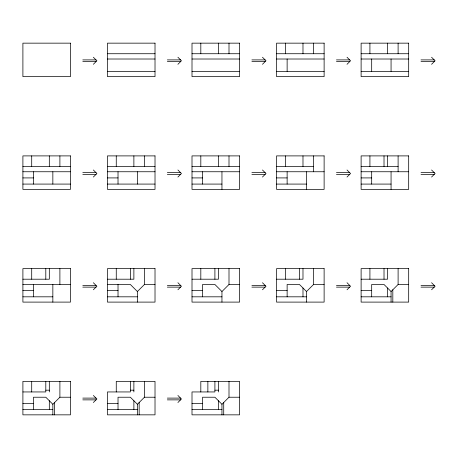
<?xml version="1.0" encoding="UTF-8"?>
<svg xmlns="http://www.w3.org/2000/svg" width="458" height="458" viewBox="0 0 458 458"><rect width="100%" height="100%" fill="white"/><g stroke="black" fill="none" stroke-linecap="round" stroke-linejoin="round"><path stroke-width="0.69" d="M93.363 64.297L96.884 60.771L93.363 57.25M177.916 64.297L181.437 60.771L177.916 57.25M93.363 177.034L96.884 173.513L93.363 169.987M262.468 64.297L265.995 60.771L262.468 57.25M177.916 177.034L181.437 173.513L177.916 169.987M93.363 289.771L96.884 286.25L93.363 282.729M347.021 64.297L350.547 60.771L347.021 57.25M137.4 302.103L137.4 291.534L144.447 284.487L144.447 268.634M262.468 177.034L265.995 173.513L262.468 169.987M52.847 414.845L52.847 404.271L59.895 397.229L59.895 381.371M177.916 289.771L181.437 286.25L177.916 282.729M93.363 402.513L96.884 398.987L93.363 395.466M431.579 64.297L435.1 60.771L431.579 57.25M221.953 302.103L221.953 291.534L229 284.487L229 268.634M347.021 177.034L350.547 173.513L347.021 169.987M137.4 414.845L137.4 404.271L144.447 397.229L144.447 381.371M262.468 289.771L265.995 286.25L262.468 282.729M177.916 402.513L181.437 398.987L177.916 395.466M306.505 302.103L306.505 291.534L313.553 284.487L313.553 268.634M431.579 177.034L435.1 173.513L431.579 169.987M221.953 414.845L221.953 404.271L229 397.229L229 381.371M347.021 289.771L350.547 286.25L347.021 282.729M391.063 302.103L391.063 291.534L398.105 284.487L398.105 268.634M431.579 289.771L435.1 286.25L431.579 282.729M107.453 53.729L155.016 53.729M192.005 53.729L239.568 53.729M276.563 53.729L324.121 53.729M361.116 53.729L408.679 53.729M107.453 59.013L155.016 59.013M192.005 59.013L239.568 59.013M276.563 59.013L324.121 59.013M361.116 59.013L408.679 59.013M82.795 59.895L96.003 59.895M167.347 59.895L180.555 59.895M251.9 59.895L265.113 59.895M336.453 59.895L349.666 59.895M421.005 59.895L434.218 59.895M82.795 61.653L96.003 61.653M167.347 61.653L180.555 61.653M251.9 61.653L265.113 61.653M336.453 61.653L349.666 61.653M421.005 61.653L434.218 61.653M107.453 71.345L155.016 71.345M192.005 71.345L239.568 71.345M276.563 71.345L324.121 71.345M361.116 71.345L408.679 71.345M22.9 166.466L70.463 166.466M107.453 166.466L155.016 166.466M192.005 166.466L239.568 166.466M276.563 166.466L313.553 166.466M361.116 166.466L398.105 166.466M22.9 171.75L70.463 171.75M107.453 171.75L155.016 171.75M192.005 171.75L239.568 171.75M276.563 171.75L324.121 171.75M361.116 171.75L408.679 171.75M82.795 172.632L96.003 172.632M167.347 172.632L180.555 172.632M251.9 172.632L265.113 172.632M336.453 172.632L349.666 172.632M421.005 172.632L434.218 172.632M82.795 174.395L96.003 174.395M167.347 174.395L180.555 174.395M251.9 174.395L265.113 174.395M336.453 174.395L349.666 174.395M421.005 174.395L434.218 174.395M22.9 177.916L33.468 177.916M107.453 177.916L118.021 177.916M192.005 177.916L202.579 177.916M276.563 177.916L287.132 177.916M361.116 177.916L371.684 177.916M22.9 184.082L70.463 184.082M107.453 184.082L155.016 184.082M192.005 184.082L221.953 184.082M276.563 184.082L306.505 184.082M361.116 184.082L391.063 184.082M22.9 279.203L49.321 279.203L49.321 268.634M107.453 279.203L133.879 279.203L133.879 268.634M192.005 279.203L218.432 279.203L218.432 268.634M276.563 279.203L302.984 279.203L302.984 268.634M361.116 279.203L387.537 279.203L387.537 268.634M22.9 284.487L70.463 284.487M107.453 284.487L130.353 284.487L137.4 291.534M144.447 284.487L155.016 284.487M229 284.487L239.568 284.487M313.553 284.487L324.121 284.487M398.105 284.487L408.679 284.487M82.795 285.368L96.003 285.368M167.347 285.368L180.555 285.368M251.9 285.368L265.113 285.368M336.453 285.368L349.666 285.368M421.005 285.368L434.218 285.368M82.795 287.132L96.003 287.132M167.347 287.132L180.555 287.132M251.9 287.132L265.113 287.132M336.453 287.132L349.666 287.132M421.005 287.132L434.218 287.132M22.9 290.653L33.468 290.653M107.453 290.653L118.021 290.653M192.005 290.653L202.579 290.653M276.563 290.653L287.132 290.653M361.116 290.653L371.684 290.653M22.9 296.818L52.847 296.818M107.453 296.818L137.4 296.818M192.005 296.818L221.953 296.818M276.563 296.818L306.505 296.818M361.116 296.818L391.063 296.818M45.8 390.182L49.321 390.182M130.353 390.182L133.879 390.182M214.905 390.182L218.432 390.182M22.9 391.945L45.8 391.945L45.8 381.371M59.895 397.229L70.463 397.229M144.447 397.229L155.016 397.229M229 397.229L239.568 397.229M82.795 398.105L96.003 398.105M167.347 398.105L180.555 398.105M82.795 399.868L96.003 399.868M167.347 399.868L180.555 399.868M22.9 403.395L33.468 403.395M107.453 403.395L118.021 403.395M192.005 403.395L202.579 403.395M22.9 409.555L52.847 409.555M107.453 409.555L137.4 409.555M192.005 409.555L221.953 409.555M391.063 291.534L384.016 284.487L371.684 284.487L371.684 296.818M306.505 291.534L299.463 284.487L287.132 284.487L287.132 296.818M221.953 291.534L214.905 284.487L202.579 284.487L202.579 296.818M221.953 404.271L214.905 397.229L202.579 397.229L202.579 409.555M137.4 404.271L130.353 397.229L118.021 397.229L118.021 409.555M52.847 404.271L45.8 397.229L33.468 397.229L33.468 409.555M398.105 43.155L398.105 53.729M398.105 155.897L398.105 171.75M392.821 289.771L392.821 302.103M391.063 59.013L391.063 71.345M391.063 171.75L391.063 189.366M387.537 43.155L387.537 53.729M387.537 155.897L387.537 166.466M387.537 288.013L387.537 296.818M384.016 155.897L384.016 166.466M384.016 268.634L384.016 279.203M371.684 59.013L371.684 71.345M371.684 171.75L371.684 184.082M369.921 43.155L369.921 53.729M369.921 155.897L369.921 166.466M369.921 268.634L369.921 279.203M313.553 43.155L313.553 53.729M313.553 155.897L313.553 171.75M306.505 171.75L306.505 189.366M302.984 43.155L302.984 53.729M302.984 155.897L302.984 166.466M302.984 288.013L302.984 296.818M299.463 268.634L299.463 279.203M287.132 59.013L287.132 71.345M287.132 171.75L287.132 184.082M285.368 43.155L285.368 53.729M285.368 155.897L285.368 166.466M285.368 268.634L285.368 279.203M229 43.155L229 53.729M229 155.897L229 166.466M223.716 402.513L223.716 414.845M221.953 171.75L221.953 189.366M218.432 43.155L218.432 53.729M218.432 155.897L218.432 166.466M218.432 381.371L218.432 391.945M218.432 400.75L218.432 409.555M214.905 268.634L214.905 279.203M214.905 381.371L214.905 391.945L192.005 391.945L192.005 414.845L239.568 414.845L239.568 381.371L200.816 381.371L200.816 391.945M207.863 381.371L207.863 391.945M202.579 171.75L202.579 184.082M200.816 43.155L200.816 53.729M200.816 155.897L200.816 166.466M200.816 268.634L200.816 279.203M144.447 155.897L144.447 166.466M139.163 402.513L139.163 414.845M137.4 171.75L137.4 184.082M133.879 155.897L133.879 166.466M133.879 381.371L133.879 391.945M133.879 400.75L133.879 409.555M130.353 268.634L130.353 279.203M130.353 381.371L130.353 391.945L107.453 391.945L107.453 414.845L155.016 414.845L155.016 381.371L116.263 381.371L116.263 391.945M118.021 171.75L118.021 184.082M118.021 284.487L118.021 296.818M116.263 155.897L116.263 166.466M116.263 268.634L116.263 279.203M59.895 155.897L59.895 166.466M59.895 268.634L59.895 284.487M54.605 402.513L54.605 414.845M52.847 171.75L52.847 184.082M52.847 284.487L52.847 302.103M49.321 155.897L49.321 166.466M49.321 381.371L49.321 391.945M49.321 400.75L49.321 409.555M45.8 268.634L45.8 279.203M33.468 171.75L33.468 184.082M33.468 284.487L33.468 296.818M31.705 155.897L31.705 166.466M31.705 268.634L31.705 279.203M31.705 381.371L31.705 391.945M70.463 43.155L22.9 43.155L22.9 76.629L70.463 76.629L70.463 43.155M155.016 43.155L107.453 43.155L107.453 76.629L155.016 76.629L155.016 43.155M239.568 43.155L192.005 43.155L192.005 76.629L239.568 76.629L239.568 43.155M324.121 43.155L276.563 43.155L276.563 76.629L324.121 76.629L324.121 43.155M408.679 43.155L361.116 43.155L361.116 76.629L408.679 76.629L408.679 43.155M70.463 155.897L22.9 155.897L22.9 189.366L70.463 189.366L70.463 155.897M155.016 155.897L107.453 155.897L107.453 189.366L155.016 189.366L155.016 155.897M239.568 155.897L192.005 155.897L192.005 189.366L239.568 189.366L239.568 155.897M324.121 155.897L276.563 155.897L276.563 189.366L324.121 189.366L324.121 155.897M408.679 155.897L361.116 155.897L361.116 189.366L408.679 189.366L408.679 155.897M70.463 268.634L22.9 268.634L22.9 302.103L70.463 302.103L70.463 268.634M155.016 268.634L107.453 268.634L107.453 302.103L155.016 302.103L155.016 268.634M239.568 268.634L192.005 268.634L192.005 302.103L239.568 302.103L239.568 268.634M324.121 268.634L276.563 268.634L276.563 302.103L324.121 302.103L324.121 268.634M408.679 268.634L361.116 268.634L361.116 302.103L408.679 302.103L408.679 268.634M70.463 381.371L22.9 381.371L22.9 414.845L70.463 414.845L70.463 381.371"/></g></svg>
